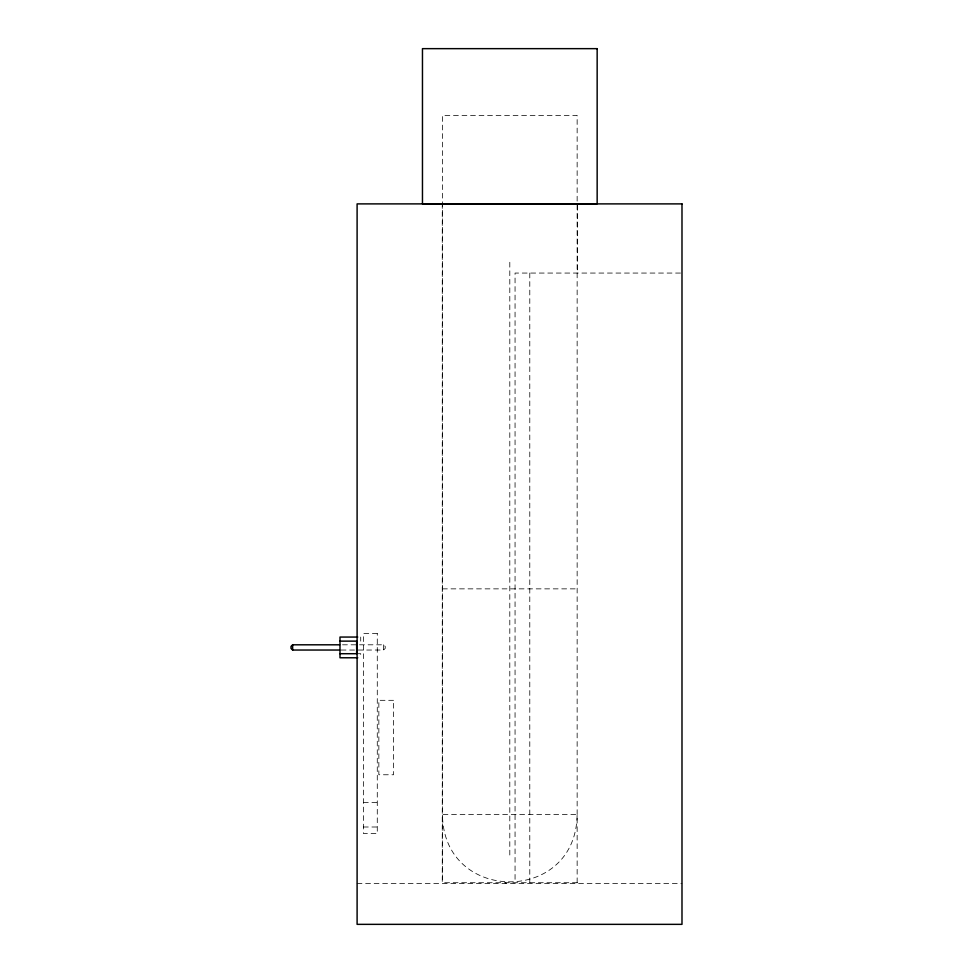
<?xml version="1.0" encoding="UTF-8"?>
<svg xmlns="http://www.w3.org/2000/svg" width="973" height="973" viewBox="0 0 973 973"><rect width="100%" height="100%" fill="white"/><g stroke="black" fill="none" stroke-linecap="round" stroke-linejoin="round"><path stroke-width="0.73" stroke-dasharray="4.87 3.65" d="M341.134 650.037L383.569 650.037L385.211 648.395L385.211 646.437L383.569 644.807L341.134 644.807M680.48 273.06L515.058 273.06L515.058 882.718M442.472 588.86L577.147 588.86M356.641 653.71L360.715 653.71L360.715 657.772M363.403 802.518L377.281 802.518M363.403 827.001L377.281 827.001M577.354 882.718L442.265 882.718L442.265 205.4M357.103 883.533L681.988 883.533M577.354 205.388L577.354 273.06M577.147 882.718L577.147 115.422L442.472 115.422L442.472 882.718M529.786 273.06L529.786 882.718M509.803 262.272L509.803 857.335M383.569 644.807L383.569 650.037M360.715 637.072L360.715 641.134M577.098 815.374C575.481 904.598 442.97 903.674 442.472 814.462L577.147 814.462L577.098 815.374M377.281 633.545L363.403 633.545L363.403 833.533L377.281 833.533L377.281 633.545M393.542 700.317L378.85 700.317L378.85 774.763L393.542 774.763L393.542 700.317M505.741 883.533L505.741 882.718L505.741 883.533"/><path stroke-width="1.46" d="M339.626 644.807L292.642 644.807L291.012 646.437L291.012 648.395L292.642 650.037L339.626 650.037M357.76 637.06L339.991 637.06L339.991 657.772L357.76 657.784M339.991 641.134L356.641 641.134L356.641 653.71L339.991 653.71M292.642 644.807L292.642 650.037M597.154 48.65L422.464 48.65L422.464 203.746L597.154 203.746L597.154 48.65M681.988 203.892L357.103 203.892L357.103 924.35L681.988 924.35L681.988 203.892"/></g></svg>
